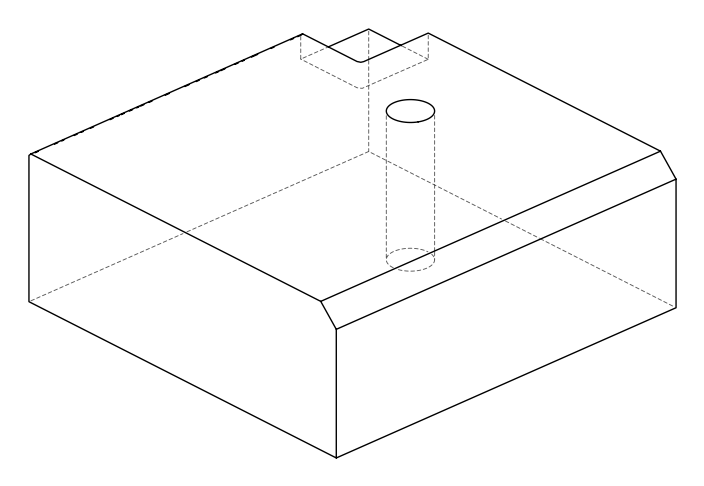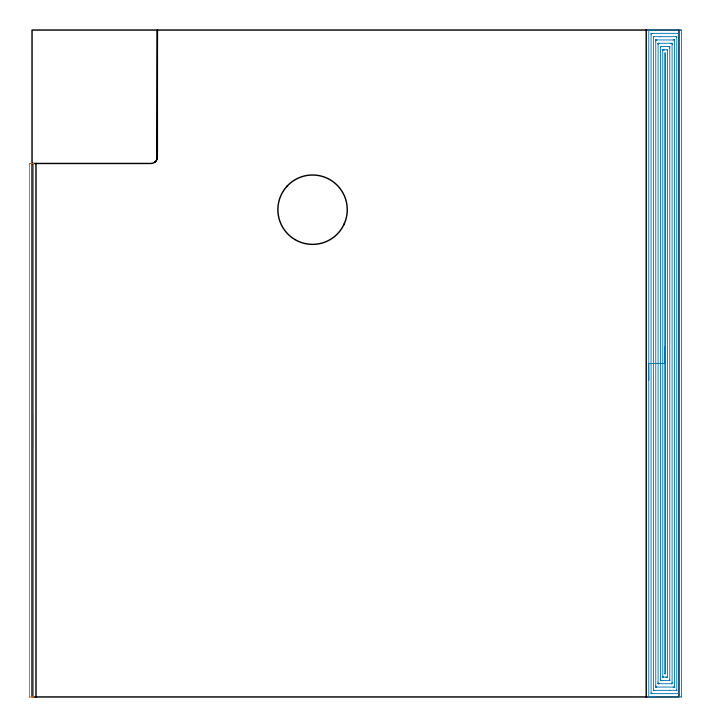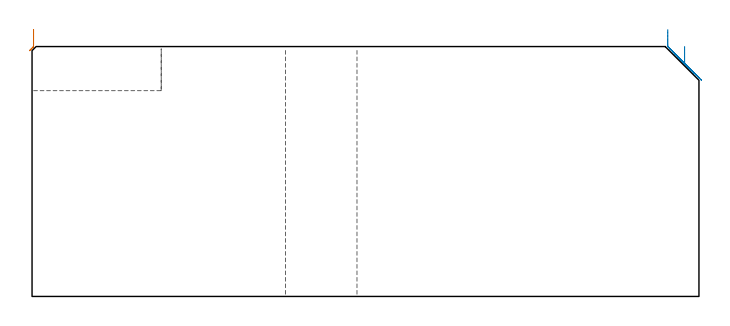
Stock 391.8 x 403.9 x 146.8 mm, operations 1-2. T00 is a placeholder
(PLAN: 4 operations, 2 tool changes, 91.9 min)
(1 AREA_MILL | FG_CHAMFER_SURFACE | UGT0205_001 | 2.74 min | 937 mm3)
(2 AREA_MILL_1 | FG_CHAMFER_SURFACE_1 | UGT0205_001 | 26.03 min | 79172 mm3)
(3 MILL_CORNER_NOTCH_RECTANGULAR | CORNER_NOTCH_RECTANGULAR | NXT0201_008 | Follow Part, ap 1.5, ae 75% | 62.54 min | 158747 mm3)
(4 INDEXABLE_INSERT_DRILL_THROUGH_HOLE_FROM_SOLID | STEP1HOLE | NXT0302_036 | 0.61 min | 203291 mm3)
(TOOL UGT0205_001 | Chamfer Mill 20 x 3 x 45 deg. | D20 FL50 Z2)
(TOOL NXT0201_008 | ENDMILL 6mm [2P460-0600-NA 1630] | D6 FL26 Z6)
(TOOL NXT0302_036 | Index. Insert Drill 42mm [880-D4200L50-05] | D42 PA176 FL210 Z2)
(OP 1 AREA_MILL)
G17 G21 G94 G90
T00 M6
G54
G17 G0 G90 X0.9 Y171.55 S1061 M3
G43 Z156.8 H0
G94 G1 Y171.512 Z155.928 F250.
Y171.398 Z155.063
Y171.209 Z154.212
Y170.947 Z153.38
Y170.613 Z152.574
Y170.21 Z151.8
Y169.742 Z151.064
Y169.21 Z150.372
Y168.621 Z149.729
Y167.978 Z149.139
Y167.286 Z148.608
Y166.55 Z148.14
Y165.776 Z147.737
Y164.97 Z147.403
Y164.138 Z147.141
Y163.286 Z146.952
Y162.422 Z146.838
Y161.55 Z146.8
Y0.18
X0.897 Y0.01 Z146.788
X0.77 Y0.003 Z146.662
X0.636 Y0. Z146.535
X0.404 Z146.304
X-0.3 Z145.595
X-1.395 Y0.001 Z144.502
X-1.491 Y0.004 Z144.405
X-1.493 Y0.016 Z144.404
X-1.5 Y0.348 Z144.4
Y322.473
X-1.499 Y322.753 Z144.401
X-1.493 Y323.084 Z144.404
X-1.491 Y323.096 Z144.406
X-1.173 Y323.1 Z144.723
X-0.652 Z145.244
X-0.3 Z145.595
X0.404 Z146.304
X0.636 Z146.536
X0.77 Y323.097 Z146.662
X0.897 Y323.09 Z146.789
X0.9 Y322.92 Z146.8
Y161.55
Y160.678 Z146.838
Y159.814 Z146.952
Y158.962 Z147.141
Y158.13 Z147.403
Y157.324 Z147.737
Y156.55 Z148.14
Y155.814 Z148.608
Y155.122 Z149.139
Y154.479 Z149.729
Y153.89 Z150.372
Y153.358 Z151.064
Y152.89 Z151.8
Y152.487 Z152.574
Y152.153 Z153.38
Y151.891 Z154.212
Y151.702 Z155.063
Y151.588 Z155.928
Y151.55 Z156.8
M5
M2
(OP 2 AREA_MILL_1)
G17 G21 G94 G90
T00 M6
G54
G17 G0 G90 X373.5 Y191.95 S1061 M3
G43 Z156.8 H0
G94 G1 Y191.988 Z155.928 F250.
Y192.102 Z155.064
Y192.291 Z154.212
Y192.553 Z153.38
Y192.887 Z152.574
Y193.29 Z151.8
Y193.758 Z151.064
Y194.29 Z150.372
Y194.879 Z149.729
Y195.522 Z149.14
Y196.214 Z148.608
Y196.95 Z148.14
Y197.724 Z147.737
Y198.53 Z147.403
Y199.362 Z147.141
Y200.214 Z146.952
Y201.078 Z146.838
Y201.95 Z146.8
Y403.735
X373.503 Y403.89 Z146.788
X373.542 Y403.894 Z146.75
X373.915 Y403.9 Z146.385
X374.295 Z146.004
X374.951 Z145.344
X376.169 Z144.128
X376.73 Z143.564
X387.402 Z132.895
X392.738 Z127.559
X393.02 Y403.898 Z127.277
X393.292 Y403.89 Z127.006
X393.299 Y403.618 Z126.999
X393.3 Y0.611 Z127.
X393.297 Y0.279 Z127.002
X393.292 Y0.01 Z127.006
X393.019 Y0. Z127.279
X377.339 Z142.957
X376.73 Z143.564
X376.168 Z144.128
X375.841 Z144.456
X375.279 Z145.017
X374.951 Z145.344
X373.914 Z146.385
X373.542 Y0.006 Z146.75
X373.503 Y0.01 Z146.788
X373.5 Y0.165 Z146.8
Y201.95
X374.914 Z145.386
X374.915 Y401.503 Z145.385
X374.916 Y401.538 Z145.384
X374.951 Y401.89 Z145.349
X375.446 Y401.899 Z144.854
X390.959 Y401.9 Z129.341
X391.455 Y401.899 Z128.845
X391.849 Y401.89 Z128.451
X391.883 Y401.503 Z128.417
X391.885 Y401.467 Z128.415
Y2.397
X391.884 Y2.362 Z128.416
X391.849 Y2.01 Z128.451
X391.354 Y2.001 Z128.946
X375.841 Y2. Z144.459
X375.345 Y2.001 Z144.955
X374.951 Y2.01 Z145.349
X374.917 Y2.397 Z145.383
X374.915 Y2.433 Z145.385
X374.914 Y201.95 Z145.386
X376.328 Z143.972
X376.329 Y399.717 Z143.971
X376.33 Y399.818 Z143.97
X376.332 Y399.868 Z143.968
X376.334 Y399.885 Z143.966
X376.367 Y399.89 Z143.933
X376.55 Y399.898 Z143.75
X380.55 Y399.9 Z139.75
X390.07 Z130.23
X390.252 Y399.898 Z130.048
X390.373 Y399.895 Z129.927
X390.463 Y399.89 Z129.837
X390.466 Y399.851 Z129.834
X390.469 Y399.717 Z129.831
X390.471 Y399.315 Z129.829
Y4.183
X390.47 Y4.082 Z129.83
X390.468 Y4.032 Z129.832
X390.466 Y4.015 Z129.834
X390.433 Y4.01 Z129.867
X390.25 Y4.002 Z130.05
X386.25 Y4. Z134.05
X376.73 Z143.57
X376.548 Y4.002 Z143.752
X376.427 Y4.005 Z143.873
X376.337 Y4.01 Z143.963
X376.334 Y4.049 Z143.966
X376.331 Y4.183 Z143.969
X376.329 Y4.585 Z143.971
X376.328 Y201.95 Z143.972
X377.743 Z142.557
Y397.039
X377.744 Y397.806 Z142.556
X377.747 Y397.858 Z142.553
X377.749 Y397.881 Z142.551
X377.76 Y397.89 Z142.54
X377.865 Y397.894 Z142.435
X378.08 Y397.897 Z142.22
X378.509 Y397.9 Z141.791
X388.323 Z131.977
X388.732 Y397.898 Z131.568
X388.937 Y397.894 Z131.363
X389.038 Y397.89 Z131.262
X389.051 Y397.885 Z131.249
X389.053 Y397.868 Z131.247
X389.055 Y397.831 Z131.245
X389.057 Y397.163 Z131.243
Y397.039
Y6.861
X389.055 Y6.094 Z131.245
X389.053 Y6.042 Z131.247
X389.051 Y6.019 Z131.249
X389.04 Y6.01 Z131.26
X388.935 Y6.006 Z131.365
X388.72 Y6.002 Z131.58
X388.291 Y6. Z132.009
X378.477 Z141.823
X378.068 Y6.002 Z142.232
X377.863 Y6.006 Z142.437
X377.762 Y6.01 Z142.538
X377.749 Y6.015 Z142.551
X377.747 Y6.032 Z142.553
X377.745 Y6.069 Z142.555
X377.743 Y6.737 Z142.557
Y6.861
Y201.95
X379.157 Z141.143
Y395.253
X379.158 Y395.494 Z141.142
X379.161 Y395.737 Z141.139
X379.164 Y395.889 Z141.136
X379.237 Y395.892 Z141.063
X379.398 Y395.897 Z140.902
X379.644 Y395.9 Z140.656
X386.758 Z133.542
X387.402 Y395.896 Z132.898
X387.616 Y395.892 Z132.684
X387.63 Y395.891 Z132.67
X387.636 Y395.869 Z132.664
X387.639 Y395.786 Z132.661
X387.642 Y395.657 Z132.658
X387.643 Y395.495 Z132.657
Y395.253
Y8.647
X387.642 Y8.406 Z132.658
X387.639 Y8.163 Z132.661
X387.636 Y8.011 Z132.664
X387.563 Y8.008 Z132.737
X387.402 Y8.003 Z132.898
X387.156 Y8. Z133.144
X380.042 Z140.258
X379.398 Y8.004 Z140.902
X379.184 Y8.008 Z141.116
X379.17 Y8.009 Z141.13
X379.164 Y8.031 Z141.136
X379.161 Y8.115 Z141.139
X379.158 Y8.243 Z141.142
X379.157 Y8.889 Z141.143
Y201.95
X380.571 Z139.729
Y393.467
X380.573 Y393.771 Z139.727
X380.575 Y393.847 Z139.725
X380.578 Y393.882 Z139.722
X380.581 Y393.89 Z139.719
X380.603 Y393.893 Z139.697
X380.747 Y393.899 Z139.553
X385.193 Y393.9 Z135.107
X385.623 Y393.899 Z134.677
X386.085 Y393.897 Z134.215
X386.203 Y393.89 Z134.097
X386.222 Y393.882 Z134.078
X386.224 Y393.844 Z134.076
X386.227 Y393.754 Z134.073
X386.228 Y393.467 Z134.072
X386.229 Y392.86 Z134.071
Y10.433
X386.227 Y10.129 Z134.073
X386.225 Y10.053 Z134.075
X386.222 Y10.018 Z134.078
X386.219 Y10.01 Z134.081
X386.197 Y10.007 Z134.103
X386.053 Y10.001 Z134.247
X381.607 Y10. Z138.693
X381.177 Y10.001 Z139.123
X380.715 Y10.003 Z139.585
X380.596 Y10.01 Z139.704
X380.578 Y10.018 Z139.722
X380.576 Y10.056 Z139.724
X380.573 Y10.146 Z139.727
X380.572 Y10.433 Z139.728
X380.571 Y11.04 Z139.729
Y201.95
X381.985 Z138.315
X381.986 Y391.682 Z138.314
Y391.762
X381.99 Y391.843 Z138.31
X381.992 Y391.888 Z138.308
X382.012 Y391.892 Z138.288
X382.066 Y391.895 Z138.234
X382.738 Y391.9 Z137.562
X382.955 Z137.345
X384.518 Y391.898 Z135.782
X384.734 Y391.893 Z135.566
X384.8 Y391.89 Z135.5
X384.809 Y391.762 Z135.491
X384.812 Y391.682 Z135.488
X384.814 Y391.602 Z135.486
Y12.218
Y12.138
X384.81 Y12.057 Z135.49
X384.808 Y12.012 Z135.492
X384.788 Y12.008 Z135.512
X384.734 Y12.005 Z135.566
X384.062 Y12. Z136.238
X383.845 Z136.455
X382.282 Y12.002 Z138.018
X382.066 Y12.007 Z138.234
X382. Y12.01 Z138.3
X381.991 Y12.138 Z138.309
X381.988 Y12.218 Z138.312
X381.986 Y12.298 Z138.314
X381.985 Y201.95 Z138.315
X383.399 Z136.901
Y389.897
X383.4 Y389.896 Z136.9
Y14.003
X383.399 Y14.004 Z136.901
Y14.005
Y201.95
Y202.822 Z136.939
Y203.687 Z137.052
Y204.538 Z137.241
Y205.37 Z137.504
Y206.176 Z137.837
Y206.95 Z138.24
Y207.686 Z138.709
Y208.378 Z139.24
Y209.021 Z139.829
Y209.61 Z140.473
Y210.142 Z141.165
Y210.61 Z141.901
Y211.013 Z142.674
Y211.347 Z143.48
Y211.609 Z144.312
Y211.798 Z145.164
Y211.912 Z146.029
Y211.95 Z146.901
G0 Z156.8
M5
M2
